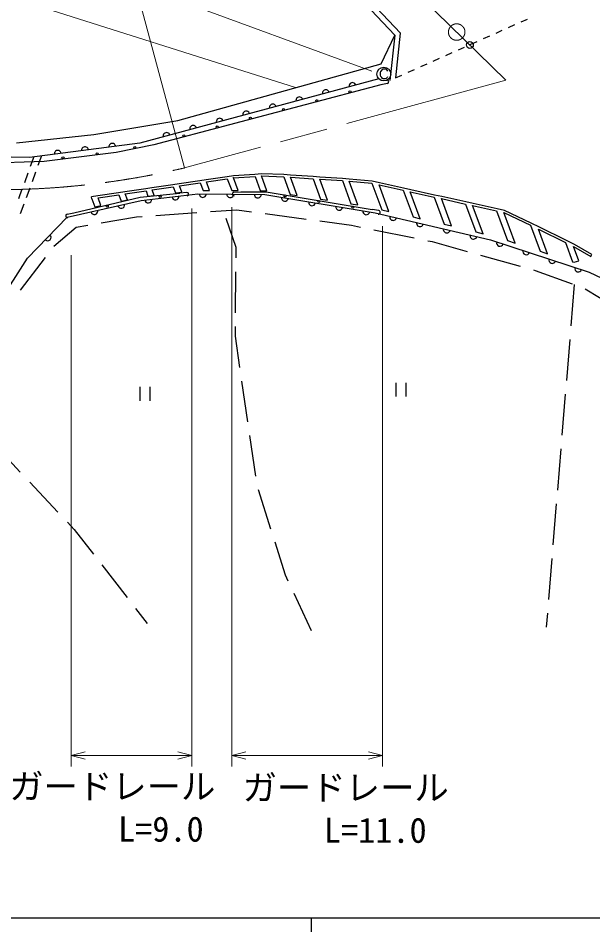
# Model space of a CAD drawing. Units: millimetres, scale not verified. Extents: x 39998 to 679975, y 19999 to 379986.
# Drawn here: x 246691 to 288487, y 203992 to 270486 of the extents above; entities that cross this region are included whole.
import ezdxf
from ezdxf.enums import TextEntityAlignment as Align

# ---------------------------------------------------------------- set-up
doc = ezdxf.new("R2010")
doc.units = ezdxf.units.MM
doc.header["$LTSCALE"] = 999.963
doc.header["$PDMODE"] = 32
doc.header["$PDSIZE"] = 500
doc.linetypes.add('CHAIN', pattern=[18.5, 12, -1.5, 3.5, -1.5])
for name, color, linetype, lineweight in [('M-BGD', 7, 'Continuous', 25), ('M-BMK', 2, 'CHAIN', 13), ('M-STR-HTXT', 7, 'Continuous', 13), ('M-STR-STR1', 1, 'Continuous', 25), ('M-STR-STRC', 7, 'Continuous', 25), ('M-TTL-BAND', 7, 'Continuous', 25)]:
    doc.layers.add(name, color=color, linetype=linetype, lineweight=lineweight)
doc.layers.add('M-OTRS', color=6, linetype='Continuous')
doc.styles.add('ＭＳ ゴシック', font='')
doc.styles.get('ＭＳ ゴシック').set_extended_font_data('MS Gothic')

msp = doc.modelspace()

# ---------------------------------------------------------------- linework, layer by layer
at = {"layer": 'M-BGD'}
for p, q in [((273088.8, 267178.4), (274091.9, 269253.6)), ((258293.9, 263040), (273088.8, 267178.4)), ((273081.7, 266629.5), (273108.7, 266663.3)), ((273108.7, 266663.3), (273166, 266740.9)), ((273166, 266740.9), (273243.6, 266793.7)), ((273243.6, 266793.7), (273383.1, 266794.8)), ((273383.1, 266794.8), (273464, 266769)), ((273464, 266769), (273519.1, 266713.9)), ((273519.1, 266713.9), (273548.4, 266629.5)), ((273055.8, 266520.4), (273081.7, 266629.5)), ((273055.8, 266355.1), (273055.8, 266520.4)), ((273079.4, 266249.4), (273055.8, 266355.1)), ((273135.7, 266165.1), (273079.4, 266249.4)), ((273188.5, 266111.1), (273135.7, 266165.1)), ((273247, 266083), (273188.5, 266111.1)), ((273384.2, 266083), (273247, 266083)), ((273465.2, 266108.9), (273384.2, 266083)), ((273520.3, 266166.2), (273465.2, 266108.9)), ((273545, 266216.8), (273520.3, 266166.2)), ((273773.9, 266294.3), (273769.3, 266293)), ((273547.6, 265739.6), (273058.7, 265629.8)), ((252188.7, 262026.1), (258293.9, 263040)), ((246568.1, 261407.9), (252188.7, 262026.1)), ((247822.9, 260392.6), (247564.7, 259688.5)), ((248382.1, 260465), (248123.8, 259760.9)), ((247392.5, 259219.1), (247134.2, 258515)), ((247951.6, 259291.5), (247693.4, 258587.4)), ((246962, 258045.6), (246703.8, 257341.5)), ((247521.2, 258118), (247262.9, 257413.9)), ((258949.1, 257806.7), (258451.7, 257745.8)), ((262376.5, 257818.5), (262877, 257843.3)), ((247090.7, 256944.5), (246832.5, 256240.4)), ((250241, 256222.3), (250731.9, 256322.7)), ((255286.3, 256007), (252732.5, 255572.4)), ((255694.7, 256036.1), (255286.3, 256007)), ((259684.4, 256320.3), (256692.1, 256107.1)), ((262601.6, 256528.1), (260681.8, 256391.4)), ((263667, 256382.7), (262601.6, 256528.1)), ((267630, 255841.5), (264657.7, 256247.4)), ((272921.3, 256480.9), (272429.3, 256576.1)), ((251746.7, 255404.7), (250912.9, 255262.8)), ((262547.6, 253791.6), (261827.3, 255918.6)), ((270935.1, 255390.2), (268620.8, 255706.2)), ((271586.1, 255258.9), (270935.1, 255390.2)), ((250912.9, 255262.8), (249276.5, 253862)), ((275507, 254467.8), (272566.3, 255061.1)), ((276818.1, 254203.3), (276487.2, 254270.1)), ((279382.5, 253488), (276818.1, 254203.3)), ((262540.9, 253037.4), (262547.6, 253791.6)), ((248656, 253080.1), (246835.1, 250696.1)), ((283235.3, 252413.4), (280345.7, 253219.3)), ((262505.1, 249037.7), (262531.9, 252037.4)), ((284314.2, 252112.4), (284198.5, 252144.7)), ((287023.7, 251136.8), (284314.2, 252112.4)), ((288232, 252013.2), (292822.7, 249771.1)), ((287140.9, 251094.6), (286896.5, 248104.7)), ((290504.1, 249191.7), (287944.2, 250755.8)), ((262490, 247349.9), (262496.2, 248037.7)), ((262822.6, 245061.9), (262490, 247349.9)), ((286815.1, 247108.1), (286570.7, 244118.1)), ((263397.9, 241103.7), (262966.4, 244072.4)), ((255539.9, 243649), (255539.9, 242649)), ((256289.9, 242649), (256289.9, 243649)), ((274169.5, 243947.1), (274169.5, 242947.1)), ((274919.5, 242947.1), (274919.5, 243947.1)), ((286489.2, 243121.5), (286244.8, 240131.6)), ((263973.3, 237145.4), (263541.8, 240114.1)), ((244786, 239633.3), (246840, 237447)), ((286163.4, 239134.9), (285919, 236145)), ((247524.7, 236718.2), (249578.8, 234531.9)), ((265077.5, 233308.2), (264174.8, 236169.1)), ((285837.5, 235148.4), (285593.1, 232158.5)), ((250263.5, 233803.1), (250766.9, 233267.3)), ((250766.9, 233267.3), (252156.6, 231479.1)), ((266141.6, 229936.2), (265378.4, 232354.6)), ((285511.7, 231161.8), (285267.3, 228171.9)), ((252770.2, 230689.6), (254611.1, 228320.9)), ((266337.9, 229515.8), (266141.6, 229936.2)), ((268030.6, 225891.8), (266761.1, 228609.8)), ((255224.7, 227531.3), (256079.4, 226431.6)), ((285185.8, 227175.3), (285103.5, 226168.8))]:
    msp.add_line(p, q, dxfattribs=at)
for points in [[(272935.9, 266069), (255533.6, 261391.9), (247498.9, 260350.5), (242172.4, 260443.7), (238988.3, 260468.8), (216459.8, 263410.7), (185700.2, 267035.4), (176185.5, 268218.5), (167616.4, 268490.9), (160147, 267911.2), (150849.5, 266108), (132673.3, 262978.1), (125951.6, 261730), (121029, 262153), (113752.2, 263480.6), (90853.4, 269707.3)], [(273058.7, 265629.8), (256555.2, 261272.5), (253821.3, 260711.9), (248569.4, 260070.9), (244204.3, 259926), (239284.5, 260088.2), (222679.5, 262183.2), (176392.6, 267777.4), (171646.8, 268005.6), (166967, 268059.9), (162924.8, 267798.7), (159710.8, 267454), (151260.7, 265797.3), (133632, 262724.9)], [(288425, 253279.3), (287160.2, 254011), (286567.5, 254304.8), (284606.6, 255276.9), (284016.8, 255569.3), (282063.2, 256485), (281523.7, 256605.6), (279778.9, 256995.5), (279255.5, 257112.5), (277510.7, 257502.4), (276987.2, 257619.4), (275242.4, 258009.4), (274719, 258126.3), (272974.2, 258516.3), (272441.1, 258635.4), (270775.2, 258783.2), (270281.3, 258816.3), (268640.4, 258926.4), (268148.1, 258959.4), (266507.3, 259069.5), (266012.4, 259102.7), (264382.9, 259154.8), (263907.4, 259121.8), (262342.5, 259013), (261880.3, 258948.9), (260362.8, 258724.8), (259907.7, 258657.5), (258390.9, 258433.4), (257935.9, 258366.2), (256419.1, 258142.1), (255964, 258074.9), (254447.2, 257850.8), (253992.2, 257783.6), (252475.4, 257559.5), (252020.3, 257492.3)], [(245243.5, 249758.4), (247352.4, 253028.6), (250245.9, 255997.2), (255632.3, 257231.9), (259756.1, 257704.8), (264642.3, 257656), (272660.2, 256327.7), (281058.9, 254368), (288232, 252013.2)], [(250731.9, 256322.7), (255566.5, 257453.4), (258451.7, 257745.8)], [(262877, 257843.3), (264729, 257862.7), (272429.3, 256576.1)]]:
    msp.add_lwpolyline(points, dxfattribs=at)
for centre, radius in [((273287, 266425), 500), ((273287, 266425), 500), ((270829.2, 265123.9), 75), ((268412.1, 264485.7), 75), ((265995, 263847.6), 75), ((263578, 263209.4), 75), ((258743.8, 261933), 75), ((261160.9, 262571.2), 75), ((252426.4, 260622.2), 75), ((255172.2, 261070.5), 75), ((249944.9, 260319.4), 75), ((257017.2, 257520), 75), ((266100.2, 257552.5), 75), ((253167.4, 256810.1), 75), ((268566, 257140.5), 75), ((271031.7, 256728.5), 75)]:
    msp.add_circle(centre, radius, dxfattribs=at)
for centre, radius, start, end in [((273520.2, 265861.5), 125, 282.65551, 102.65551), ((271004.5, 265550), 250, 15.04353, 195.04353), ((267141.8, 264511.8), 250, 15.04353, 195.04353), ((269073.2, 265030.9), 250, 15.04353, 195.04353), ((265210.4, 263992.7), 250, 15.04353, 195.04353), ((263279, 263473.6), 250, 15.04353, 195.04353), ((259416.2, 262435.4), 250, 15.04353, 195.04353), ((261347.6, 262954.5), 250, 15.04353, 195.04353), ((257484.8, 261916.3), 250, 15.04353, 195.04353), ((253530, 261132.2), 250, 7.38494, 187.38494), ((249563.3, 260618.1), 250, 7.38494, 187.38494), ((251546.6, 260875.2), 250, 7.38494, 187.38494), ((258126.6, 257517.9), 250, 186.54201, 6.54201), ((258964.3, 257682.6), 125, 276.98106, 96.98106), ((260115.8, 257701.2), 250, 179.42842, 359.42842), ((262115.6, 257681.2), 250, 179.42842, 359.42842), ((262382.7, 257693.6), 125, 92.83411, 272.83411), ((264115.4, 257661.3), 250, 179.42842, 359.42842), ((266095.5, 257415.3), 250, 170.59281, 350.59281), ((254180.7, 256899.1), 250, 192.9107, 12.9107), ((256139.7, 257290.1), 250, 186.54201, 6.54201), ((268068.6, 257088.4), 250, 170.59281, 350.59281), ((270041.6, 256761.5), 250, 170.59281, 350.59281), ((250266, 256099.9), 125, 101.55323, 281.55323), ((252231.3, 256452.3), 250, 192.9107, 12.9107), ((272014.6, 256434.6), 250, 170.59281, 350.59281), ((272897.5, 256358.2), 125, 259.04594, 79.04594), ((273970.6, 256021.9), 250, 166.86594, 346.86594), ((275918.2, 255567.5), 250, 166.86594, 346.86594), ((248824.2, 254538.5), 250, 225.73334, 45.73334), ((277865.8, 255113), 250, 166.86594, 346.86594), ((279813.4, 254658.6), 250, 166.86594, 346.86594), ((281743.9, 254143.1), 250, 161.82658, 341.82658), ((283644.1, 253519.3), 250, 161.82658, 341.82658), ((285544.2, 252895.6), 250, 161.82658, 341.82658), ((287444.4, 252271.8), 250, 161.82658, 341.82658)]:
    msp.add_arc(centre, radius, start, end, dxfattribs=at)
at = {"layer": 'M-BMK'}
for p, q in [((207555.9, 339009.1), (282162.3, 265985.6)), ((282162.3, 265985.6), (258796.4, 259594.7))]:
    msp.add_line(p, q, dxfattribs=at)
msp.add_circle((278589.2, 269482.9), 600, dxfattribs=at)
msp.add_arc((245061.8, 317999.3), 59997.8, 264.72324, 283.2334, dxfattribs=at)
at = {"layer": 'M-OTRS'}
msp.add_point((279546.6, 268545.8), dxfattribs=at)
at = {"layer": 'M-STR-HTXT'}
for p, q in [((272418.7, 266630.5), (180735.2, 300502.3)), ((258796.4, 259594.7), (251011.3, 288565.8)), ((266873.3, 265439.8), (205968.4, 284774.5)), ((262237.7, 256723.7), (262237.7, 216019.6)), ((259307.4, 256637.5), (259307.4, 216019.6)), ((273183.1, 255344.8), (273183.1, 216019.6)), ((250549.1, 253242.5), (250549.1, 216019.6)), ((250549.1, 216820.4), (251549.1, 217083.5)), ((250549.1, 216820.4), (259307.4, 216820.4)), ((250549.1, 216820.4), (251549.1, 216557.2)), ((259307.4, 216820.4), (258307.4, 217083.5)), ((259307.4, 216820.4), (258307.4, 216557.2)), ((262237.7, 216820.4), (263237.6, 217083.5)), ((262237.7, 216820.4), (273183.1, 216820.4)), ((262237.7, 216820.4), (263237.6, 216557.2)), ((273183.1, 216820.4), (272183.1, 217083.5)), ((273183.1, 216820.4), (272183.1, 216557.2))]:
    msp.add_line(p, q, dxfattribs=at)
at = {"layer": 'M-STR-STR1'}
for p, q in [((268899.3, 274750.9), (274091.9, 269253.6)), ((282798, 269996.6), (282341.4, 269792.9)), ((283711.2, 270404.1), (283254.6, 270200.4)), ((281884.8, 269589.2), (281428.3, 269385.4)), ((274091.9, 269253.6), (273737.3, 265953.6)), ((280058.5, 268774.2), (279601.9, 268570.5)), ((280971.7, 269181.7), (280515.1, 268978)), ((279145.3, 268366.7), (278688.7, 268163)), ((277319, 267551.8), (276862.4, 267348.1)), ((278232.1, 267959.3), (277775.6, 267755.5)), ((275492.6, 266736.9), (275036, 266533.1)), ((276405.8, 267144.3), (275949.2, 266940.6)), ((274579.4, 266329.4), (274122.8, 266125.7))]:
    msp.add_line(p, q, dxfattribs=at)
msp.add_lwpolyline([(274159.8, 266142.2), (274509.2, 269394.2), (269259.2, 274952.4)], dxfattribs=at)
at = {"layer": 'M-STR-STRC'}
for p, q in [((260384.7, 258576.4), (261901.5, 258800.5)), ((261901.5, 258800.5), (262218.1, 257947.9)), ((262358, 258863.7), (262304.3, 258860)), ((262358, 258863.7), (263917.8, 258972.1)), ((262699, 257945.5), (262358, 258863.7)), ((263917.8, 258972.1), (264301.9, 257937.5)), ((264783.9, 257932.4), (264385.7, 259004.7)), ((264385.7, 259004.7), (266005, 258952.8)), ((266005, 258952.8), (266482.3, 257667.3)), ((266991.8, 257587.8), (266497.2, 258919.8)), ((266497.2, 258919.8), (268138.1, 258809.7)), ((268138.1, 258809.7), (268690.3, 257322.7)), ((269199.8, 257243.2), (268630.4, 258776.7)), ((268630.4, 258776.7), (270271.3, 258666.7)), ((270271.3, 258666.7), (270898.3, 256978.1)), ((256441, 257993.8), (257957.8, 258217.8)), ((257957.8, 258217.8), (258124.5, 257768.8)), ((258412.9, 258285.1), (259929.7, 258509.1)), ((258585.2, 257821.1), (258412.9, 258285.1)), ((259929.7, 258509.1), (260134.2, 257958.2)), ((260615.1, 257955.9), (260384.7, 258576.4)), ((271407.8, 256898.6), (270763.5, 258633.6)), ((270763.5, 258633.6), (272418, 258486.9)), ((272418, 258486.9), (273138.8, 256545.8)), ((273663.9, 256424.5), (272941.5, 258369.9)), ((272941.5, 258369.9), (274686.3, 257980)), ((252042.3, 257343.9), (252020.3, 257492.3)), ((252042.3, 257343.9), (252263.5, 256748.2)), ((252497.3, 257411.1), (254014.1, 257635.2)), ((252707.2, 256845.8), (252497.3, 257411.1)), ((254014.1, 257635.2), (254186.4, 257171.2)), ((254469.2, 257702.5), (255986, 257926.5)), ((254630.2, 257268.8), (254469.2, 257702.5)), ((255986, 257926.5), (256128.6, 257542.5)), ((256128.6, 257542.5), (256589.2, 257594.7)), ((256589.2, 257594.7), (256441, 257993.8)), ((258124.5, 257768.8), (258585.2, 257821.1)), ((260134.2, 257958.2), (260615.1, 257955.9)), ((262218.1, 257947.9), (262699, 257945.5)), ((264301.9, 257937.5), (264765.4, 257935.2)), ((264765.4, 257935.2), (264783.9, 257932.4)), ((266482.3, 257667.3), (266991.8, 257587.8)), ((274686.3, 257980), (275414.1, 256019.9)), ((275939.2, 255898.5), (275209.7, 257863)), ((275209.7, 257863), (276954.5, 257473)), ((276954.5, 257473), (277689.4, 255493.9)), ((278214.5, 255372.6), (277478, 257356.1)), ((277478, 257356.1), (279222.8, 256966.1)), ((252263.5, 256748.2), (252707.2, 256845.8)), ((254186.4, 257171.2), (254630.2, 257268.8)), ((268690.3, 257322.7), (269199.8, 257243.2)), ((270898.3, 256978.1), (271407.8, 256898.6)), ((279222.8, 256966.1), (279975.8, 254938.2)), ((280506.7, 254801.1), (279746.2, 256849.1)), ((279746.2, 256849.1), (281491, 256459.2)), ((273138.8, 256545.8), (273663.9, 256424.5)), ((275414.1, 256019.9), (275939.2, 255898.5)), ((281491, 256459.2), (282293.6, 254297.9)), ((282839.6, 254119.9), (282014.5, 256342.2)), ((282014.5, 256342.2), (283951.6, 255434.2)), ((277689.4, 255493.9), (278214.5, 255372.6)), ((283951.6, 255434.2), (284660, 253526.6)), ((279975.8, 254938.2), (280506.7, 254801.1)), ((285206, 253348.7), (284539.9, 255142.5)), ((284539.9, 255142.5), (286500.9, 254170.4)), ((282293.6, 254297.9), (282839.6, 254119.9)), ((286500.9, 254170.4), (287026.4, 252755.4)), ((284660, 253526.6), (285206, 253348.7)), ((287479.3, 252828.2), (287089.2, 253878.8)), ((287089.2, 253878.8), (288349.9, 253149.5)), ((287026.4, 252755.4), (287129.6, 252721.7)), ((287129.6, 252721.7), (287479.3, 252828.2)), ((288349.9, 253149.5), (288425, 253279.3))]:
    msp.add_line(p, q, dxfattribs=at)
at = {"layer": 'M-TTL-BAND'}
for p, q in [((39998.5, 204992.4), (578978.5, 204992.4)), ((267990.1, 204992.4), (267990.1, 203992.4))]:
    msp.add_line(p, q, dxfattribs=at)

# ---------------------------------------------------------------- texts
at = {"layer": 'M-STR-HTXT', "style": 'ＭＳ ゴシック'}
for s, p in [('ガードレール', (253533.1, 215486.2)), ('ガードレール', (270511.4, 215400)), ('L=9.0', (257066.6, 212383.6)), ('L=11.0', (272666, 212297.4))]:
    msp.add_text(s, height=1833, dxfattribs=at).set_placement(p, align=Align.TOP_CENTER)

doc.saveas('drawing.dxf')
